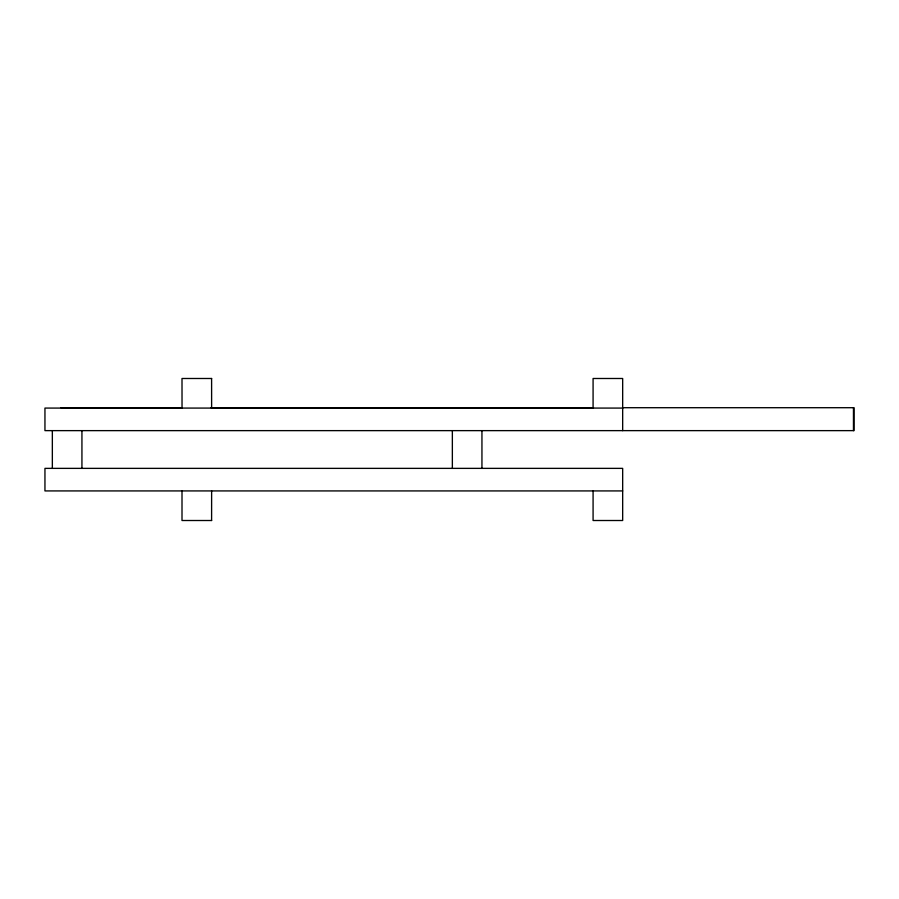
<?xml version="1.0" encoding="UTF-8"?>
<svg xmlns="http://www.w3.org/2000/svg" width="899" height="899" viewBox="0 0 899 899"><rect width="100%" height="100%" fill="white"/><g stroke="black" fill="none" stroke-linecap="round" stroke-linejoin="round"><path stroke-width="1.35" d="M211.625 378.49L182.003 378.49L182.036 408.079M60.907 407.708L182.003 407.708M210.984 407.708L593.509 407.708M622.558 407.708L854.05 407.708L854.05 430.632L44.95 430.632L44.95 408.079L622.67 408.079M622.67 490.921L44.95 490.921L44.95 468.368L622.67 468.368L622.67 520.51L593.082 520.51L593.082 490.921M211.625 520.51L182.003 520.51L182.003 490.921M853.466 407.708L853.466 430.632M622.67 430.632L622.67 378.49L593.082 378.49L593.082 408.079M481.943 430.632L481.943 468.368M452.354 430.632L452.354 468.368M211.602 378.49L211.625 408.079M211.625 490.921L211.602 520.51M81.933 430.632L81.933 468.368M52.344 430.632L52.344 468.368"/></g></svg>
